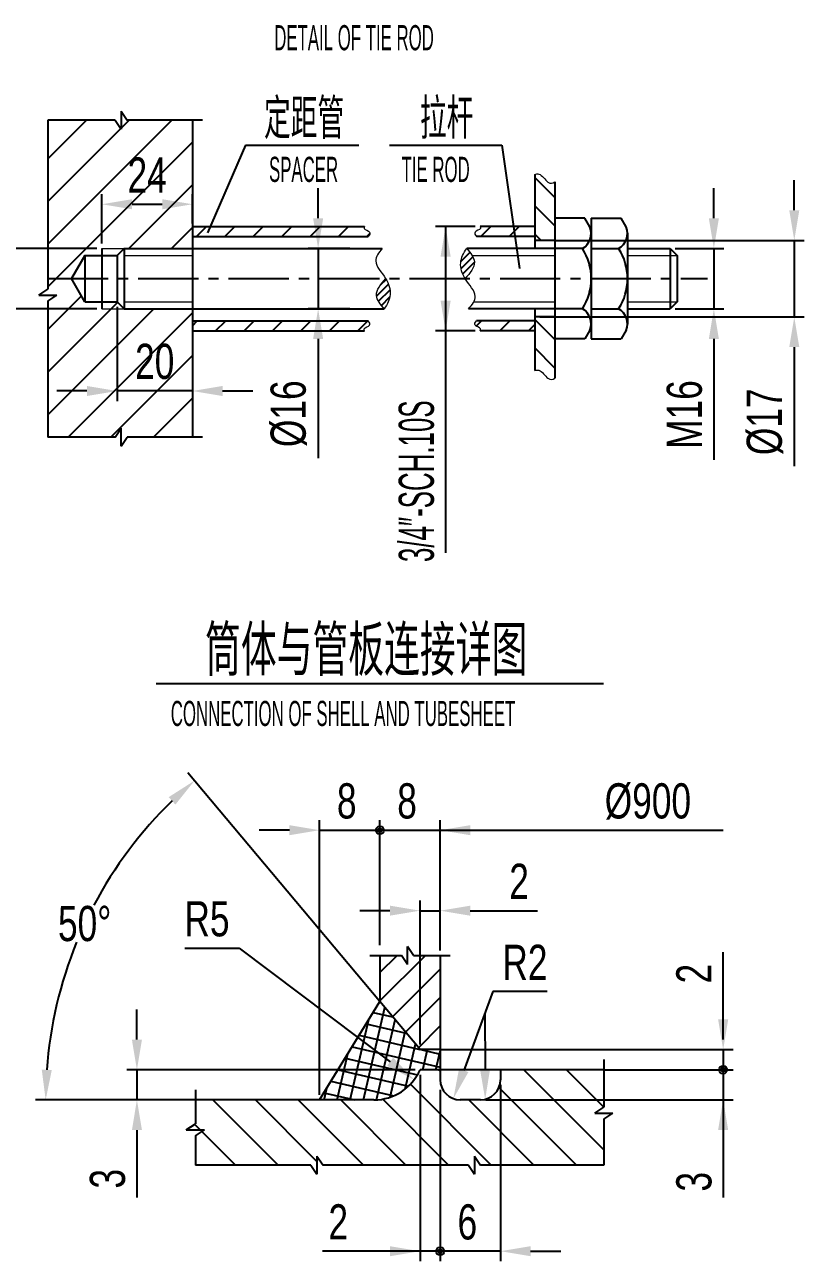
# Model space of a CAD drawing. Extents: x 0 to 840, y 0 to 594.
# Drawn here: x 318.3 to 395.9, y 272.2 to 395.2 of the extents above; entities that cross this region are included whole.
import ezdxf

# ---------------------------------------------------------------- set-up
doc = ezdxf.new("R2010")
doc.units = 0
doc.header["$LTSCALE"] = 8
doc.linetypes.add('CENTER2', pattern=[1.125, 0.75, -0.125, 0.125, -0.125])
doc.layers.get('0').update_dxf_attribs({"color": 2, "linetype": 'CONTINUOUS'})
doc.layers.get('DEFPOINTS').update_dxf_attribs({"linetype": 'CONTINUOUS'})
doc.layers.add('1', color=7, linetype='CONTINUOUS', lineweight=0)
for name, color, linetype in [('3', 3, 'CENTER2'), ('OT', 1, 'CONTINUOUS'), ('TEXT', 7, 'CONTINUOUS')]:
    doc.layers.add(name, color=color, linetype=linetype)
doc.styles.get("Standard").update_dxf_attribs({"font": 'JDECSTD', "width": 0.75, "bigfont": 'HZDX'})
doc.dimstyles.new('STANDARD$0', dxfattribs={"dimscale": 0, "dimtxt": 3.5, "dimasz": 3, "dimexe": 1, "dimexo": 0.5, "dimgap": 1, "dimtad": 1, "dimdsep": 46, "dimtxsty": 'Standard', "dimcen": 0, "dimclrd": 7, "dimclre": 7, "dimclrt": 7, "dimadec": 0, "dimazin": 0, "dimtfac": 0.714286, "dimtmove": 0, "dimatfit": 3, "dimfxl": 0, "dimtolj": 1, "dimarcsym": 0})
doc.dimstyles.new('STANDARD$2', dxfattribs={"dimscale": 0, "dimtxt": 3.5, "dimasz": 3, "dimexe": 1, "dimexo": 0.0625, "dimgap": 0.09, "dimtad": 0, "dimtih": 1, "dimtoh": 1, "dimzin": 0, "dimdsep": 46, "dimtxsty": 'Standard', "dimcen": 0.09, "dimclrt": 7, "dimazin": 0, "dimtfac": 1, "dimtofl": 0, "dimtmove": 0, "dimatfit": 3, "dimfxl": 0, "dimtolj": 1, "dimarcsym": 0})
doc.dimstyles.new('STANDARD$4', dxfattribs={"dimscale": 0, "dimtxt": 3.5, "dimasz": 3, "dimexe": 1, "dimexo": 0.5, "dimgap": 1, "dimtad": 1, "dimtoh": 1, "dimdsep": 46, "dimtxsty": 'Standard', "dimcen": 0, "dimclrd": 7, "dimclre": 7, "dimclrt": 7, "dimadec": 0, "dimazin": 0, "dimtfac": 0.714286, "dimtofl": 0, "dimtmove": 1, "dimatfit": 0, "dimfxl": 0, "dimtolj": 1, "dimarcsym": 0})
pattern_1 = [(45, (-30.0057, -15.17407), (-0.3535534, 0.3535534), [])]

# ---------------------------------------------------------------- blocks, each defined once
blk = doc.blocks.new('*D28')
at = {"layer": 'DEFPOINTS', "color": 0}
for p in [(327.52, 367.6), (335.02, 364.9), (327.52, 358.73)]:
    blk.add_point(p, dxfattribs=at)
at = {"layer": 'TEXT', "color": 7, "lineweight": -2}
for p, q in [((327.52, 367.1), (327.52, 357.73)), ((335.02, 364.4), (335.02, 357.73)), ((324.52, 358.73), (321.52, 358.73)), ((335.02, 358.73), (327.52, 358.73)), ((338.02, 358.73), (341.02, 358.73))]:
    blk.add_line(p, q, dxfattribs=at)
at = {"layer": 'TEXT', "color": 7}
for points in [[(324.52, 359.23), (324.52, 358.23), (327.52, 358.73)], [(338.02, 359.23), (338.02, 358.23), (335.02, 358.73)]]:
    blk.add_solid(points, dxfattribs=at)
at = {"layer": 'TEXT', "color": 7, "insert": (331.27, 361.65), "char_height": 3.5, "attachment_point": 5}
blk.add_mtext('\\A1;20', dxfattribs=at)
blk = doc.blocks.new('*D29')
at = {"layer": 'DEFPOINTS', "color": 0}
for p in [(335.02, 377.3), (335.02, 374.9), (326.02, 372.9)]:
    blk.add_point(p, dxfattribs=at)
at = {"layer": 'TEXT', "color": 7, "lineweight": -2}
for p, q in [((326.02, 373.4), (326.02, 378.3)), ((335.02, 375.4), (335.02, 378.3)), ((329.02, 377.3), (332.02, 377.3))]:
    blk.add_line(p, q, dxfattribs=at)
at = {"layer": 'TEXT', "color": 7}
for points in [[(329.02, 377.8), (329.02, 376.8), (326.02, 377.3)], [(332.02, 377.8), (332.02, 376.8), (335.02, 377.3)]]:
    blk.add_solid(points, dxfattribs=at)
at = {"layer": 'TEXT', "color": 7, "insert": (330.52, 380.21), "char_height": 3.5, "attachment_point": 5}
blk.add_mtext('\\A1;24', dxfattribs=at)
blk = doc.blocks.new('*D33')
at = {"layer": 'DEFPOINTS', "color": 0}
for p in [(327.24, 311.01), (353.67, 298), (357.67, 293.23), (335.31, 288.23), (353.09, 288.23)]:
    blk.add_point(p, dxfattribs=at)
at = {"layer": 'TEXT', "color": 0}
for p, q in [((353.63, 298.05), (334.58, 320.75)), ((335.25, 288.23), (319.42, 288.23))]:
    blk.add_line(p, q, dxfattribs=at)
for start, end in [(134.1484, 152.1592), (157.7765, 175.8516)]:
    blk.add_arc((361.86, 288.23), 41.44, start, end, dxfattribs=at)
for points in [[(332.66, 318.34), (333.33, 317.6), (335.23, 319.98)], [(321.03, 291.21), (320.03, 291.25), (320.42, 288.23)]]:
    blk.add_solid(points, dxfattribs=at)
at = {"layer": 'TEXT', "color": 7, "insert": (324.3, 305.75), "char_height": 3.5, "attachment_point": 5}
blk.add_mtext('\\A1;50%%D', dxfattribs=at)
blk = doc.blocks.new('*D34')
at = {"layer": 'DEFPOINTS', "color": 0}
for p in [(357.67, 291.23), (329.5, 288.23), (335.31, 288.23)]:
    blk.add_point(p, dxfattribs=at)
at = {"layer": 'TEXT', "color": 7, "lineweight": -2}
for p, q in [((329.5, 294.23), (329.5, 297.23)), ((357.17, 291.23), (328.5, 291.23)), ((329.5, 291.23), (329.5, 288.23)), ((334.81, 288.23), (328.5, 288.23)), ((329.5, 285.23), (329.5, 278.54))]:
    blk.add_line(p, q, dxfattribs=at)
at = {"layer": 'TEXT', "color": 7}
for points in [[(329, 294.23), (330, 294.23), (329.5, 291.23)], [(329, 285.23), (330, 285.23), (329.5, 288.23)]]:
    blk.add_solid(points, dxfattribs=at)
at = {"layer": 'TEXT', "color": 7, "insert": (326.59, 280.39), "char_height": 3.5, "attachment_point": 5, "rotation": 90}
blk.add_mtext('\\A1;3', dxfattribs=at)
blk = doc.blocks.new('*D35')
at = {"layer": 'DEFPOINTS', "color": 0}
for p in [(353.09, 293.23), (357.09, 290.23)]:
    blk.add_point(p, dxfattribs=at)
at = {"layer": 'TEXT', "color": 7, "lineweight": -2}
for p, q in [((334.27, 303.31), (339.67, 303.31)), ((339.67, 303.31), (354.69, 292.03))]:
    blk.add_line(p, q, dxfattribs=at)
at = {"layer": 'TEXT', "color": 7}
blk.add_solid([(354.99, 292.43), (354.39, 291.63), (357.09, 290.23)], dxfattribs=at)
at = {"layer": 'TEXT', "color": 7, "insert": (336.47, 306.22), "char_height": 3.5, "attachment_point": 5}
blk.add_mtext('\\A1;R5', dxfattribs=at)
blk = doc.blocks.new('*D36')
at = {"layer": 'DEFPOINTS', "color": 0}
for p in [(359.67, 307.05), (359.67, 302.6), (357.67, 293.23)]:
    blk.add_point(p, dxfattribs=at)
at = {"layer": 'TEXT', "color": 7, "lineweight": -2}
for p, q in [((357.67, 293.73), (357.67, 308.05)), ((359.67, 303.1), (359.67, 308.05)), ((354.67, 307.05), (351.67, 307.05)), ((357.67, 307.05), (359.67, 307.05)), ((362.67, 307.05), (369.36, 307.05))]:
    blk.add_line(p, q, dxfattribs=at)
at = {"layer": 'TEXT', "color": 7}
for points in [[(354.67, 307.55), (354.67, 306.55), (357.67, 307.05)], [(362.67, 307.55), (362.67, 306.55), (359.67, 307.05)]]:
    blk.add_solid(points, dxfattribs=at)
at = {"layer": 'TEXT', "color": 7, "insert": (367.52, 309.97), "char_height": 3.5, "attachment_point": 5}
blk.add_mtext('\\A1;2', dxfattribs=at)
blk = doc.blocks.new('*D37')
at = {"layer": 'DEFPOINTS', "color": 0}
for p in [(361.67, 290.23), (360.98, 288.36)]:
    blk.add_point(p, dxfattribs=at)
at = {"layer": 'TEXT', "color": 7, "lineweight": -2}
for p, q in [((364.9, 299), (362.01, 291.17)), ((370.3, 299), (364.9, 299))]:
    blk.add_line(p, q, dxfattribs=at)
at = {"layer": 'TEXT', "color": 7}
blk.add_solid([(361.55, 291.35), (362.48, 291), (360.98, 288.36)], dxfattribs=at)
at = {"layer": 'TEXT', "color": 7, "insert": (368.1, 301.91), "char_height": 3.5, "attachment_point": 5}
blk.add_mtext('\\A1;R2', dxfattribs=at)
blk = doc.blocks.new('*D70')
at = {"layer": 'DEFPOINTS', "color": 0}
for p in [(351.19, 372.9), (347.53, 366.9), (351.19, 366.9)]:
    blk.add_point(p, dxfattribs=at)
at = {"layer": 'TEXT', "color": 7, "lineweight": -2}
for p, q in [((347.53, 375.9), (347.53, 378.9)), ((350.69, 372.9), (346.53, 372.9)), ((347.53, 372.9), (347.53, 366.9)), ((350.69, 366.9), (346.53, 366.9)), ((347.53, 363.9), (347.53, 352.04))]:
    blk.add_line(p, q, dxfattribs=at)
at = {"layer": 'TEXT', "color": 7}
for points in [[(347.03, 375.9), (348.03, 375.9), (347.53, 372.9)], [(347.03, 363.9), (348.03, 363.9), (347.53, 366.9)]]:
    blk.add_solid(points, dxfattribs=at)
at = {"layer": 'TEXT', "color": 7, "insert": (344.61, 356.47), "char_height": 3.5, "attachment_point": 5, "rotation": 90}
blk.add_mtext('\\A1;%%C16', dxfattribs=at)
blk = doc.blocks.new('*D118')
at = {"layer": 'DEFPOINTS', "color": 0}
for p in [(326.02, 372.9), (315.11, 366.9), (326.02, 366.9)]:
    blk.add_point(p, dxfattribs=at)
at = {"layer": 'TEXT', "color": 7, "lineweight": -2}
for p, q in [((315.11, 375.9), (315.11, 378.9)), ((325.52, 372.9), (314.11, 372.9)), ((315.11, 372.9), (315.11, 366.9)), ((325.52, 366.9), (314.11, 366.9)), ((315.11, 363.9), (315.11, 351.87))]:
    blk.add_line(p, q, dxfattribs=at)
at = {"layer": 'TEXT', "color": 7}
for points in [[(314.61, 375.9), (315.61, 375.9), (315.11, 372.9)], [(314.61, 363.9), (315.61, 363.9), (315.11, 366.9)]]:
    blk.add_solid(points, dxfattribs=at)
at = {"layer": 'TEXT', "color": 7, "insert": (312.19, 356.39), "char_height": 3.5, "attachment_point": 5, "rotation": 90}
blk.add_mtext('\\A1;M16', dxfattribs=at)
blk = doc.blocks.new('*D119')
at = {"layer": 'DEFPOINTS', "color": 0}
for p in [(382.56, 372.9), (382.56, 366.9), (386.9, 366.9)]:
    blk.add_point(p, dxfattribs=at)
at = {"layer": 'TEXT', "color": 7, "lineweight": -2}
for p, q in [((386.9, 375.9), (386.9, 378.9)), ((383.06, 372.9), (387.9, 372.9)), ((386.9, 372.9), (386.9, 366.9)), ((383.06, 366.9), (387.9, 366.9)), ((386.9, 363.9), (386.9, 351.87))]:
    blk.add_line(p, q, dxfattribs=at)
at = {"layer": 'TEXT', "color": 7}
for points in [[(386.4, 375.9), (387.4, 375.9), (386.9, 372.9)], [(386.4, 363.9), (387.4, 363.9), (386.9, 366.9)]]:
    blk.add_solid(points, dxfattribs=at)
at = {"layer": 'TEXT', "color": 7, "insert": (383.98, 356.39), "char_height": 3.5, "attachment_point": 5, "rotation": 90}
blk.add_mtext('\\A1;M16', dxfattribs=at)
blk = doc.blocks.new('*D120')
at = {"layer": 'DEFPOINTS', "color": 0}
for p in [(370.68, 373.7), (369.09, 366.1), (394.9, 366.1)]:
    blk.add_point(p, dxfattribs=at)
at = {"layer": 'TEXT', "color": 7, "lineweight": -2}
for p, q in [((394.9, 376.7), (394.9, 379.7)), ((371.18, 373.7), (395.9, 373.7)), ((394.9, 373.7), (394.9, 366.1)), ((369.59, 366.1), (395.9, 366.1)), ((394.9, 363.1), (394.9, 351.24))]:
    blk.add_line(p, q, dxfattribs=at)
at = {"layer": 'TEXT', "color": 7}
for points in [[(394.4, 376.7), (395.4, 376.7), (394.9, 373.7)], [(394.4, 363.1), (395.4, 363.1), (394.9, 366.1)]]:
    blk.add_solid(points, dxfattribs=at)
at = {"layer": 'TEXT', "color": 7, "insert": (391.98, 355.67), "char_height": 3.5, "attachment_point": 5, "rotation": 90}
blk.add_mtext('\\A1;%%C17', dxfattribs=at)

msp = doc.modelspace()

# ---------------------------------------------------------------- hatches: boundary and pattern name
at = {"layer": 'TEXT'}
h = msp.add_hatch(dxfattribs=at)
h.set_pattern_fill('_USER', color=256, scale=3, angle=45, style=0, pattern_type=0)
h.set_pattern_definition([(45, (-66.3058, 126.3982), (-2.12132, 2.12132), [])])
h.paths.add_polyline_path([(335.021, 385.661), (328.53, 385.661), (327.93, 386.561), (327.93, 384.761), (327.33, 385.661), (320.624, 385.661), (320.624, 368.867), (319.724, 368.267), (321.524, 368.267), (320.624, 367.667), (320.624, 354.14), (327.33, 354.14), (327.93, 355.04), (327.93, 353.24), (328.53, 354.14), (335.021, 354.14), (335.021, 366.9), (328.221, 366.9), (326.021, 366.9), (326.021, 367.6), (324.333, 367.6), (323.005, 369.9), (324.333, 372.2), (326.021, 372.2), (326.021, 372.9), (328.221, 372.9), (335.021, 372.9)])
h.paths.add_polyline_path([(328.221, 372.9), (326.021, 372.9), (326.021, 372.2), (327.521, 372.2)], flags=16)
h.paths.add_polyline_path([(327.521, 367.6), (326.021, 367.6), (326.021, 366.9), (328.221, 366.9)], flags=17)
h.paths.add_polyline_path([(328.852, 363.766), (333.691, 363.766), (333.691, 358.982), (328.852, 358.982)], flags=24)
h.paths.add_polyline_path([(328.102, 382.329), (332.941, 382.329), (332.941, 377.545), (328.102, 377.545)], flags=24)
h = msp.add_hatch(dxfattribs=at)
h.set_pattern_fill('_USER', color=256, scale=2, angle=135, style=0, pattern_type=0)
h.set_pattern_definition([(135, (-49.9275, -15.5935), (-1.4142136, -1.4142136), [])])
edge = h.paths.add_edge_path()
edge.add_spline(control_points=[(371.092, 379.516), (370.86, 379.352), (370.351, 379.299), (369.714, 380.392), (369.23, 380.32), (369.092, 380.264)], knot_values=[0.7459123, 0.7459123, 0.7459123, 0.7459123, 1.7681196, 2.9673462, 3.4250582, 3.4250582, 3.4250582, 3.4250582], degree=3, periodic=0)
edge.add_line((369.092, 380.264), (369.092, 373.7))
edge.add_line((369.092, 373.7), (371.092, 373.7))
edge.add_line((371.092, 373.7), (371.092, 379.516))
edge = h.paths.add_edge_path()
edge.add_line((371.092, 366.1), (369.092, 366.1))
edge.add_line((369.092, 366.1), (369.092, 360.753))
edge.add_spline(control_points=[(369.092, 360.753), (369.23, 360.809), (369.714, 360.881), (370.351, 359.788), (370.86, 359.841), (371.092, 360.005)], knot_values=[0.7459123, 0.7459123, 0.7459123, 0.7459123, 1.2036243, 2.4028509, 3.4250582, 3.4250582, 3.4250582, 3.4250582], degree=3, periodic=0)
edge.add_line((371.092, 360.005), (371.092, 366.1))
h = msp.add_hatch(dxfattribs=at)
h.set_pattern_fill('_USER', color=256, scale=2, angle=45, style=0, pattern_type=0)
h.set_pattern_definition([(45, (0, -9.4012), (-1.4142136, 1.4142136), [])])
edge = h.paths.add_edge_path()
edge.add_line((335.021, 375.1), (335.021, 374.1))
edge.add_line((335.021, 374.1), (352.514, 374.1))
edge.add_spline(control_points=[(352.514, 374.1), (352.647, 374.26), (352.825, 374.596), (352.044, 374.783), (352.103, 375.026), (352.145, 375.1)], knot_values=[0.3552578, 0.3552578, 0.3552578, 0.3552578, 0.8627898, 1.5168218, 1.7743265, 1.7743265, 1.7743265, 1.7743265], degree=3, periodic=0)
edge.add_line((352.145, 375.1), (335.021, 375.1))
edge = h.paths.add_edge_path()
edge.add_line((367.104, 374.1), (366.959, 375.1))
edge.add_line((366.959, 375.1), (363.642, 375.1))
edge.add_spline(control_points=[(363.642, 375.1), (363.685, 375.026), (363.743, 374.783), (362.962, 374.596), (363.14, 374.26), (363.273, 374.1)], knot_values=[0.3552578, 0.3552578, 0.3552578, 0.3552578, 0.6127625, 1.2667945, 1.7743265, 1.7743265, 1.7743265, 1.7743265], degree=3, periodic=0)
edge.add_line((363.273, 374.1), (367.104, 374.1))
h.paths.add_polyline_path([(366.959, 375.1), (367.104, 374.1), (369.092, 374.1), (369.092, 375.1)])
edge = h.paths.add_edge_path()
edge.add_spline(control_points=[(352.145, 364.7), (352.103, 364.775), (352.044, 365.018), (352.825, 365.205), (352.647, 365.541), (352.514, 365.7)], knot_values=[0.3552578, 0.3552578, 0.3552578, 0.3552578, 0.6127625, 1.2667945, 1.7743265, 1.7743265, 1.7743265, 1.7743265], degree=3, periodic=0)
edge.add_line((352.514, 365.7), (335.021, 365.7))
edge.add_line((335.021, 365.7), (335.021, 364.7))
edge.add_line((335.021, 364.7), (352.145, 364.7))
edge = h.paths.add_edge_path()
edge.add_line((369.092, 364.7), (369.092, 365.7))
edge.add_line((369.092, 365.7), (363.273, 365.7))
edge.add_spline(control_points=[(363.273, 365.7), (363.14, 365.541), (362.962, 365.205), (363.743, 365.018), (363.685, 364.775), (363.642, 364.7)], knot_values=[0.3552578, 0.3552578, 0.3552578, 0.3552578, 0.8627898, 1.5168218, 1.7743265, 1.7743265, 1.7743265, 1.7743265], degree=3, periodic=0)
edge.add_line((363.642, 364.7), (369.092, 364.7))
h = msp.add_hatch(dxfattribs=at)
h.set_pattern_fill('_USER', color=256, scale=0.5, angle=45, style=0, pattern_type=0)
h.set_pattern_definition(pattern_1)
edge = h.paths.add_edge_path()
edge.add_spline(control_points=[(362.159, 369.9), (362.637, 370.455), (363.503, 371.462), (362.68, 372.455), (362.311, 372.9)], knot_values=[0, 0, 0, 0, 1.89846, 3.4416948, 3.4416948, 3.4416948, 3.4416948], degree=3, periodic=0)
edge.add_spline(control_points=[(362.311, 372.9), (361.996, 372.447), (361.495, 371.498), (361.845, 370.413), (362.159, 369.9)], knot_values=[4.0014062, 4.0014062, 4.0014062, 4.0014062, 5.5806538, 7.2289572, 7.2289572, 7.2289572, 7.2289572], degree=3, periodic=0)
h = msp.add_hatch(dxfattribs=at)
h.set_pattern_fill('_USER', color=256, scale=0.5, angle=45, style=0, pattern_type=0)
h.set_pattern_definition(pattern_1)
edge = h.paths.add_edge_path()
edge.add_spline(control_points=[(354.25, 369.9), (353.773, 369.345), (352.907, 368.339), (353.73, 367.346), (354.099, 366.9)], knot_values=[0, 0, 0, 0, 1.89846, 3.4416948, 3.4416948, 3.4416948, 3.4416948], degree=3, periodic=0)
edge.add_spline(control_points=[(354.099, 366.9), (354.414, 367.354), (354.914, 368.303), (354.565, 369.388), (354.25, 369.9)], knot_values=[4.0014062, 4.0014062, 4.0014062, 4.0014062, 5.5806538, 7.2289572, 7.2289572, 7.2289572, 7.2289572], degree=3, periodic=0)
h = msp.add_hatch(dxfattribs=at)
h.set_pattern_fill('_USER', color=256, scale=2, angle=45, style=0, pattern_type=0)
h.set_pattern_definition([(45, (-230.8997, -102.6537), (-1.4142136, 1.4142136), [])])
h.paths.add_polyline_path([(353.669, 298.001), (357.669, 293.234), (359.669, 293.234), (359.669, 302.603), (357.009, 302.603), (356.409, 303.503), (356.409, 301.703), (355.809, 302.603), (353.669, 302.603)])
h = msp.add_hatch(dxfattribs=at)
h.set_pattern_fill('ANSI37', color=256, scale=0.4, angle=32, style=0)
h.set_pattern_definition([(77, (-230.8997, -102.6537), (-1.23745, 0.2856878), []), (167, (-230.8997, -102.6537), (-0.2856878, -1.23745), [])])
h.paths.add_polyline_path([(353.669, 298.001), (347.669, 288.234), (353.086, 288.234, 0.2982166), (357.669, 291.234), (359.669, 291.234), (359.669, 293.234), (357.669, 293.234)])
h = msp.add_hatch(dxfattribs=at)
h.set_pattern_fill('_USER', color=256, scale=3, angle=135, style=0, pattern_type=0)
h.set_pattern_definition([(135, (-230.8997, -102.6537), (-2.12132, -2.12132), [])])
h.paths.add_polyline_path([(335.315, 288.234), (335.315, 285.862), (334.415, 285.262), (336.215, 285.262), (335.315, 284.662), (335.315, 281.745), (346.813, 281.745), (347.413, 280.845), (347.413, 282.645), (348.013, 281.745), (362.478, 281.745), (363.078, 280.845), (363.078, 282.645), (363.678, 281.745), (375.954, 281.745), (375.954, 286.319), (376.854, 286.919), (375.054, 286.919), (375.954, 287.519), (375.954, 291.234), (365.669, 291.234), (365.669, 290.234, -0.4142136), (363.669, 288.234), (361.669, 288.234, -0.4142136), (359.669, 290.234), (359.669, 291.234), (357.669, 291.234, -0.2982166), (353.086, 288.234)])

# ---------------------------------------------------------------- linework, layer by layer
at = {"layer": '1'}
for p, q in [((326.021, 372.9), (328.221, 372.9)), ((328.221, 372.2), (335.021, 372.2)), ((362.842, 372.2), (371.092, 372.2)), ((378.305, 372.2), (383.256, 372.2)), ((326.021, 366.9), (328.221, 366.9)), ((328.221, 367.6), (335.021, 367.6)), ((363.013, 367.6), (371.092, 367.6)), ((378.305, 367.6), (383.256, 367.6))]:
    msp.add_line(p, q, dxfattribs=at)
for points, knots in [([(369.092, 380.264), (369.23, 380.32), (369.714, 380.392), (370.351, 379.299), (370.86, 379.352), (371.092, 379.516)], [0.7459123, 0.7459123, 0.7459123, 0.7459123, 1.2036243, 2.4028509, 3.4250582, 3.4250582, 3.4250582, 3.4250582]), ([(352.145, 375.1), (352.103, 375.026), (352.044, 374.783), (352.825, 374.596), (352.647, 374.26), (352.514, 374.1)], [0.3552578, 0.3552578, 0.3552578, 0.3552578, 0.6127625, 1.2667945, 1.7743265, 1.7743265, 1.7743265, 1.7743265]), ([(363.642, 375.1), (363.685, 375.026), (363.743, 374.783), (362.962, 374.596), (363.14, 374.26), (363.273, 374.1)], [0.3552578, 0.3552578, 0.3552578, 0.3552578, 0.6127625, 1.2667945, 1.7743265, 1.7743265, 1.7743265, 1.7743265]), ([(353.913, 372.9), (353.538, 372.486), (352.841, 371.507), (354.343, 370.071), (354.916, 368.307), (354.414, 367.354), (354.099, 366.9)], [0.5093561, 0.5093561, 0.5093561, 0.5093561, 1.9820038, 3.9899932, 5.6497096, 7.2289572, 7.2289572, 7.2289572, 7.2289572]), ([(362.497, 366.9), (362.871, 367.315), (363.569, 368.294), (362.066, 369.73), (361.494, 371.494), (361.996, 372.447), (362.311, 372.9)], [0.5093561, 0.5093561, 0.5093561, 0.5093561, 1.9820038, 3.9899932, 5.6497096, 7.2289572, 7.2289572, 7.2289572, 7.2289572]), ([(352.145, 364.7), (352.103, 364.775), (352.044, 365.018), (352.825, 365.205), (352.647, 365.541), (352.514, 365.7)], [0.3552578, 0.3552578, 0.3552578, 0.3552578, 0.6127625, 1.2667945, 1.7743265, 1.7743265, 1.7743265, 1.7743265]), ([(363.642, 364.7), (363.685, 364.775), (363.743, 365.018), (362.962, 365.205), (363.14, 365.541), (363.273, 365.7)], [0.3552578, 0.3552578, 0.3552578, 0.3552578, 0.6127625, 1.2667945, 1.7743265, 1.7743265, 1.7743265, 1.7743265]), ([(369.092, 360.753), (369.23, 360.809), (369.714, 360.881), (370.351, 359.788), (370.86, 359.841), (371.092, 360.005)], [0.7459123, 0.7459123, 0.7459123, 0.7459123, 1.2036243, 2.4028509, 3.4250582, 3.4250582, 3.4250582, 3.4250582])]:
    msp.add_open_spline(points, degree=3, knots=knots, dxfattribs=at)
for points in [[(362.311, 372.9), (363.078, 371.562), (362.159, 369.9)], [(354.099, 366.9), (353.331, 368.239), (354.25, 369.9)]]:
    msp.add_spline(points, degree=3, dxfattribs=at)
at = {"layer": '3'}
msp.add_line((320.624, 369.9), (386.256, 369.9), dxfattribs=at)
at = {"layer": 'OT'}
for p, q in [((335.021, 385.661), (335.021, 354.14)), ((340.309, 383.175), (351.563, 383.175)), ((354.637, 383.175), (365.795, 383.175)), ((369.092, 380.264), (369.092, 372.9)), ((371.092, 379.516), (371.092, 360.005)), ((335.021, 375.1), (352.145, 375.1)), ((369.092, 375.1), (363.642, 375.1)), ((374.078, 375.9), (371.092, 375.9)), ((374.575, 375.039), (374.078, 375.9)), ((374.698, 375.9), (377.685, 375.9)), ((374.698, 375.9), (374.698, 363.9)), ((378.182, 375.039), (377.685, 375.9)), ((335.021, 374.1), (352.514, 374.1)), ((369.092, 374.1), (363.273, 374.1)), ((378.305, 374.412), (378.305, 365.389)), ((326.021, 372.9), (326.021, 366.9)), ((328.221, 372.9), (327.521, 372.2)), ((328.221, 372.9), (353.913, 372.9)), ((328.221, 372.9), (328.221, 366.9)), ((371.092, 372.9), (362.311, 372.9)), ((371.092, 373.7), (369.092, 373.7)), ((373.821, 372.9), (371.092, 372.9)), ((374.698, 372.9), (377.427, 372.9)), ((378.305, 372.9), (382.556, 372.9)), ((382.556, 372.9), (383.256, 372.2)), ((382.556, 372.9), (382.556, 366.9)), ((324.333, 372.2), (323.005, 369.9)), ((324.333, 372.2), (324.333, 367.6)), ((324.333, 372.2), (327.521, 372.2)), ((327.521, 372.2), (327.521, 367.6)), ((383.256, 372.2), (383.256, 367.6)), ((324.333, 367.6), (323.005, 369.9)), ((324.333, 367.6), (327.521, 367.6)), ((327.521, 367.6), (328.221, 366.9)), ((328.221, 366.9), (354.099, 366.9)), ((371.092, 366.9), (362.497, 366.9)), ((369.092, 366.9), (369.092, 360.753)), ((373.821, 366.9), (371.092, 366.9)), ((374.698, 366.9), (377.427, 366.9)), ((378.305, 366.9), (382.556, 366.9)), ((383.256, 367.6), (382.556, 366.9)), ((335.021, 365.7), (352.514, 365.7)), ((369.092, 365.7), (363.273, 365.7)), ((371.092, 366.1), (369.092, 366.1)), ((335.021, 364.7), (352.145, 364.7)), ((369.092, 364.7), (363.642, 364.7)), ((374.575, 364.762), (374.078, 363.9)), ((378.182, 364.762), (377.685, 363.9)), ((373.472, 363.9), (371.092, 363.9)), ((374.078, 363.9), (371.712, 363.9)), ((374.698, 363.9), (377.685, 363.9)), ((375.319, 363.9), (377.685, 363.9)), ((331.428, 329.646), (375.91, 329.646)), ((353.669, 302.603), (353.669, 298.001)), ((359.669, 302.603), (359.669, 290.234)), ((347.669, 288.234), (353.669, 298.001)), ((357.669, 293.234), (353.669, 298.001)), ((359.669, 293.234), (357.669, 293.234)), ((375.954, 291.234), (357.669, 291.234)), ((365.669, 291.234), (365.669, 290.234)), ((353.086, 288.234), (335.315, 288.234)), ((363.669, 288.234), (361.669, 288.234))]:
    msp.add_line(p, q, dxfattribs=at)
for centre, radius, start, end in [((372.978, 374.4), 1.72, 299.31889, 21.80045), ((376.584, 374.4), 1.72, 299.31889, 21.80045), ((369.134, 369.9), 5.565, 327.37563, 32.62437), ((372.74, 369.9), 5.565, 327.37563, 32.62437), ((372.978, 365.4), 1.72, 338.19955, 60.68111), ((376.584, 365.4), 1.72, 338.19955, 60.68111), ((353.086, 293.234), 5, 270, 336.42182), ((361.669, 290.234), 2, 180, 270), ((363.669, 290.234), 2, 270, 0)]:
    msp.add_arc(centre, radius, start, end, dxfattribs=at)
at = {"layer": 'TEXT'}
for p, q in [((327.93, 386.561), (328.53, 385.661)), ((327.93, 386.561), (327.93, 384.761)), ((320.624, 385.661), (320.624, 368.867)), ((327.33, 385.661), (320.624, 385.661)), ((327.33, 385.661), (327.93, 384.761)), ((336.021, 385.661), (328.53, 385.661)), ((340.309, 383.175), (336.532, 374.471)), ((365.795, 383.175), (367.562, 370.923)), ((319.724, 368.267), (320.624, 368.867)), ((319.724, 368.267), (321.524, 368.267)), ((320.624, 367.667), (321.524, 368.267)), ((320.624, 367.667), (320.624, 354.14)), ((327.33, 354.14), (327.93, 355.04)), ((327.93, 353.24), (327.93, 355.04)), ((327.33, 354.14), (320.624, 354.14)), ((327.93, 353.24), (328.53, 354.14)), ((336.021, 354.14), (328.53, 354.14)), ((352.669, 302.603), (355.809, 302.603)), ((356.409, 301.703), (355.809, 302.603)), ((357.009, 302.603), (356.409, 303.503)), ((356.409, 301.703), (356.409, 303.503)), ((357.009, 302.603), (360.669, 302.603)), ((375.954, 292.234), (375.954, 287.519)), ((335.315, 289.234), (335.315, 285.862)), ((375.054, 286.919), (375.954, 287.519)), ((375.054, 286.919), (376.854, 286.919)), ((375.954, 286.319), (376.854, 286.919)), ((334.415, 285.262), (335.315, 285.862)), ((375.954, 286.319), (375.954, 281.745)), ((334.415, 285.262), (336.215, 285.262)), ((335.315, 284.662), (336.215, 285.262)), ((335.315, 284.662), (335.315, 281.745)), ((346.813, 281.745), (335.315, 281.745)), ((346.813, 281.745), (347.413, 280.845)), ((347.413, 282.645), (347.413, 280.845)), ((347.413, 282.645), (348.013, 281.745)), ((362.478, 281.745), (348.013, 281.745)), ((362.478, 281.745), (363.078, 280.845)), ((363.078, 282.645), (363.078, 280.845)), ((363.078, 282.645), (363.678, 281.745)), ((375.954, 281.745), (363.678, 281.745))]:
    msp.add_line(p, q, dxfattribs=at)
at = {"layer": 'TEXT', "color": 7}
for p, q in [((363.142, 375.1), (359.21, 375.1)), ((360.21, 375.1), (360.21, 364.7)), ((363.142, 364.7), (359.21, 364.7)), ((360.21, 364.9), (360.21, 342.631)), ((347.669, 288.734), (347.669, 316.053)), ((353.669, 303.603), (353.669, 316.053)), ((359.669, 303.103), (359.669, 316.053)), ((359.669, 308.553), (359.669, 316.053)), ((344.669, 315.053), (341.669, 315.053)), ((347.669, 315.053), (387.824, 315.053)), ((362.669, 315.053), (365.669, 315.053)), ((387.824, 296.234), (387.824, 302.928)), ((364.106, 296.848), (364.133, 291.292)), ((387.824, 294.234), (387.824, 297.234)), ((359.669, 293.234), (388.824, 293.234)), ((387.824, 293.234), (387.824, 278.541)), ((357.669, 290.734), (357.669, 272.185)), ((375.954, 291.234), (388.824, 291.234)), ((359.669, 289.234), (359.669, 272.185)), ((365.669, 289.734), (365.669, 272.185)), ((364.169, 288.234), (388.824, 288.234)), ((387.824, 288.234), (387.824, 285.234)), ((365.669, 273.185), (347.975, 273.185)), ((356.669, 273.185), (353.669, 273.185)), ((368.669, 273.185), (371.669, 273.185))]:
    msp.add_line(p, q, dxfattribs=at)
at = {"layer": 'TEXT'}
for centre, radius in [((353.669, 315.053), 0.4), ((353.669, 315.053), 0.2), ((387.824, 291.234), 0.4), ((387.824, 291.234), 0.2), ((359.669, 273.185), 0.4), ((359.669, 273.185), 0.2)]:
    msp.add_circle(centre, radius, dxfattribs=at)
at = {"layer": 'TEXT', "color": 7}
for points in [[(359.71, 372.1), (360.71, 372.1), (360.21, 375.1)], [(359.71, 367.7), (360.71, 367.7), (360.21, 364.7)], [(344.669, 315.553), (344.669, 314.553), (347.669, 315.053)], [(362.669, 315.553), (362.669, 314.553), (359.669, 315.053)], [(362.669, 315.553), (362.669, 314.553), (359.669, 315.053)], [(387.324, 296.234), (388.324, 296.234), (387.824, 293.234)], [(364.633, 291.295), (363.633, 291.29), (364.148, 288.292)], [(387.324, 285.234), (388.324, 285.234), (387.824, 288.234)], [(354.669, 273.685), (354.669, 272.685), (357.669, 273.185)], [(368.669, 273.685), (368.669, 272.685), (365.669, 273.185)]]:
    msp.add_solid(points, dxfattribs=at)

# ---------------------------------------------------------------- texts
for s, height, width, p in [('DETAIL OF TIE ROD', 2.5, 0.5, (343.16, 392.615)), ('定距管', 4, 0.7, (342.141, 383.802)), ('拉杆', 4, 0.7, (357.662, 383.802)), ('SPACER', 2.5, 0.5, (342.643, 379.519)), ('TIE ROD', 2.5, 0.5, (355.83, 379.519)), ('筒体与管板连接详图', 5, 0.75, (336.28, 330.405)), ('CONNECTION OF SHELL AND TUBESHEET', 2.5, 0.5, (332.869, 325.414))]:
    msp.add_text(s, height=height, dxfattribs=dict(width=width)).set_placement(p)
for s, width, p in [('3/4″-SCH.10S', 0.55, (359.045, 341.719)), ('2', 0.75, (386.659, 299.811)), ('3', 0.75, (386.659, 279.117))]:
    msp.add_text(s, height=3.5, rotation=90, dxfattribs=dict(at, width=width)).set_placement(p)
at = {"layer": 'TEXT', "color": 7, "width": 0.75}
for s, p in [('8', (349.399, 316.218)), ('8', (355.399, 316.218)), ('%%C900', (376.043, 316.218)), ('2', (348.552, 274.35)), ('6', (361.399, 274.35))]:
    msp.add_text(s, height=3.5, dxfattribs=at).set_placement(p)

# ---------------------------------------------------------------- dimensions: what is measured, and where the dimension line sits
at = {"layer": 'TEXT'}
for base, p1, p2, text, picture, middle in [((335.021, 377.295), (326.021, 372.9), (335.021, 374.9), '24', '*D29', (330.521, 380.21)), ((327.521, 358.732), (335.021, 364.9), (327.521, 367.6), '20', '*D28', (331.271, 361.648))]:
    dim = msp.add_linear_dim(base=base, p1=p1, p2=p2, text=text, dimstyle='STANDARD$0', override={"dimscale": 1}, dxfattribs=at)
    dim.commit()
    dim.dimension.update_dxf_attribs({"geometry": picture, "text_midpoint": middle})
for base, p1, p2, text, picture, middle in [((315.11, 366.9), (326.021, 372.9), (326.021, 366.9), 'M16', '*D118', (312.195, 356.386)), ((347.526, 366.9), (351.186, 372.9), (351.186, 366.9), '%%C16', '*D70', (344.611, 356.471)), ((394.895, 366.1), (370.675, 373.7), (369.092, 366.1), '%%C17', '*D120', (391.98, 355.671)), ((386.895, 366.9), (382.556, 372.9), (382.556, 366.9), 'M16', '*D119', (383.98, 356.386))]:
    dim = msp.add_linear_dim(base=base, p1=p1, p2=p2, angle=90, text=text, dimstyle='STANDARD$0', override={"dimscale": 1}, dxfattribs=at)
    dim.commit()
    dim.dimension.update_dxf_attribs({"geometry": picture, "text_midpoint": middle})
dim = msp.add_angular_dim_2l(base=(327.239, 311.008), line1=((353.086, 288.234), (335.315, 288.234)), line2=((357.669, 293.234), (353.669, 298.001)), text='50%%D', dimstyle='STANDARD$2', override={"dimscale": 1, "dimdec": 0, "dimadec": 0}, dxfattribs=at)
dim.commit()
dim.dimension.update_dxf_attribs({"geometry": '*D33', "text_midpoint": (324.304, 305.749)})
dim = msp.add_linear_dim(base=(359.669, 307.053), p1=(357.669, 293.234), p2=(359.669, 302.603), dimstyle='STANDARD$0', override={"dimscale": 1}, dxfattribs=at)
dim.commit()
dim.dimension.update_dxf_attribs({"geometry": '*D36', "text_midpoint": (367.516, 309.968)})
for center, mpoint, picture, middle in [((353.086, 293.234), (357.085, 290.232), '*D35', (339.669, 303.306)), ((361.669, 290.234), (360.978, 288.357), '*D37', (364.898, 298.997))]:
    dim = msp.add_radius_dim(center=center, mpoint=mpoint, dimstyle='STANDARD$4', override={"dimscale": 1}, dxfattribs=at)
    dim.commit()
    dim.dimension.update_dxf_attribs({"geometry": picture, "text_midpoint": middle, "dimtype": 164})
dim = msp.add_linear_dim(base=(329.501, 288.234), p1=(357.669, 291.234), p2=(335.315, 288.234), angle=90, dimstyle='STANDARD$0', override={"dimscale": 1}, dxfattribs=at)
dim.commit()
dim.dimension.update_dxf_attribs({"geometry": '*D34', "text_midpoint": (326.586, 280.387)})

doc.saveas('drawing.dxf')
